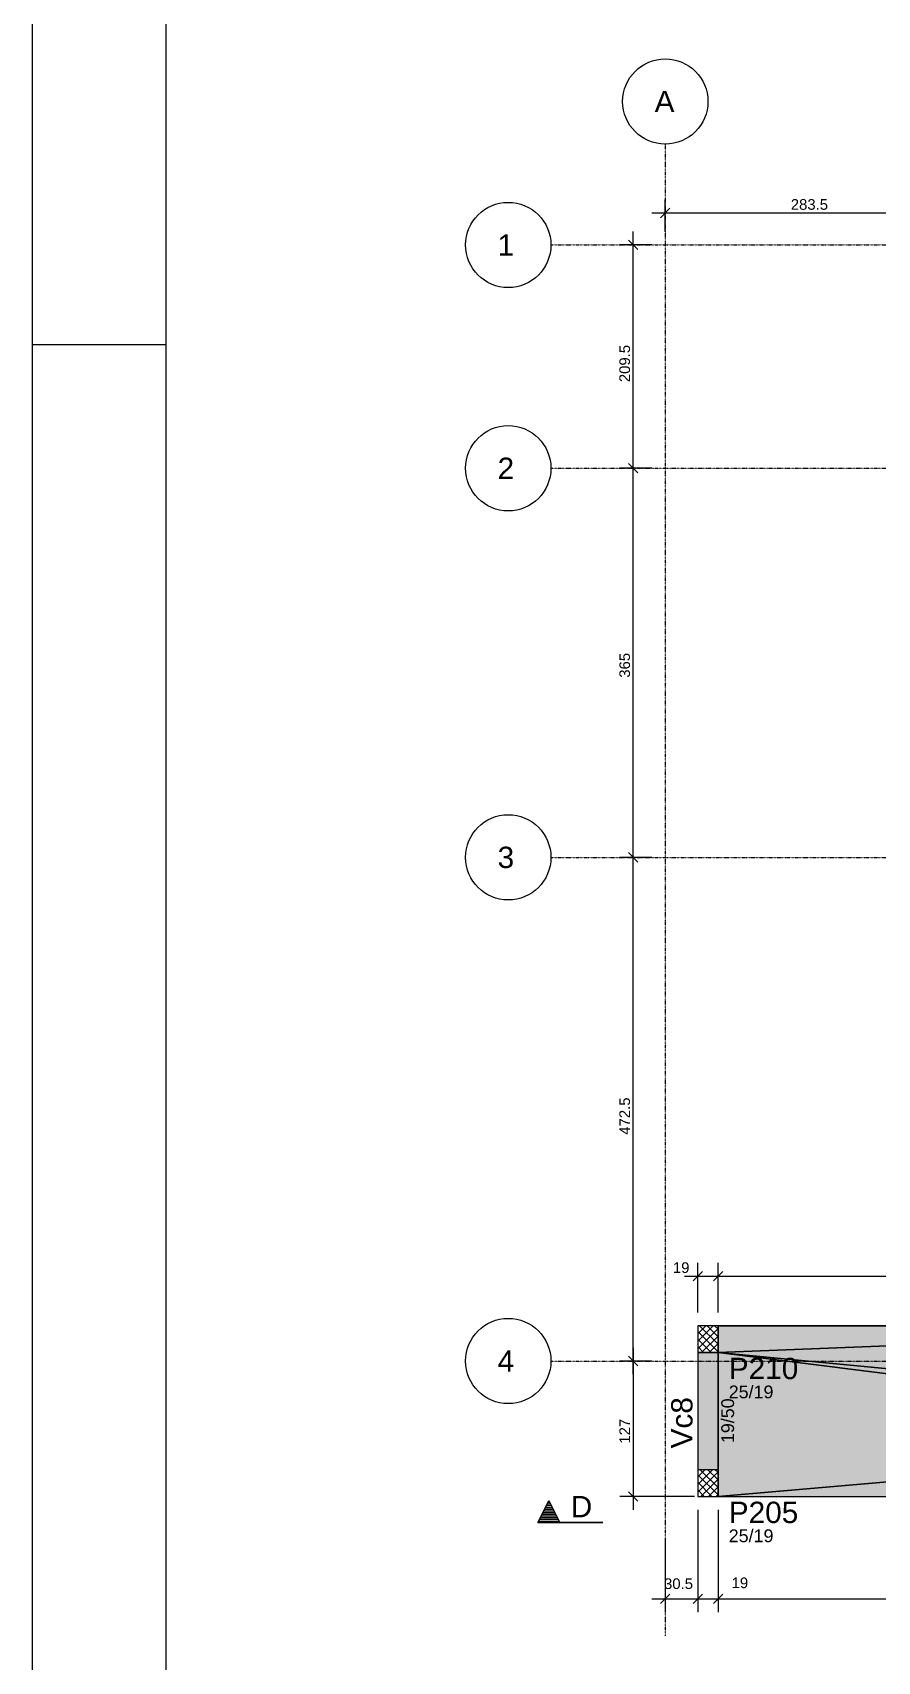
# Model space of a CAD drawing. Extents: x 37185 to 43130, y -8131 to -3926.
# Drawn here: x 37185 to 37977, y -6397 to -4869 of the extents above; entities that cross this region are included whole.
import ezdxf

# ---------------------------------------------------------------- set-up
doc = ezdxf.new("R2010")
doc.units = 0
doc.header["$MEASUREMENT"] = 0
doc.linetypes.add('ESTILO_TQS_0004', pattern=[1.12, 0.5, -0.2, 0.01, -0.2, 0.01, -0.2])
doc.layers.add('00VIEWPORT', color=255, linetype='CONTINUOUS', plot=False)
for name, color, linetype in [('21', 5, 'CONTINUOUS'), ('37', 4, 'CONTINUOUS'), ('40', 240, 'CONTINUOUS'), ('42', 3, 'CONTINUOUS'), ('43', 3, 'CONTINUOUS'), ('45', 2, 'CONTINUOUS'), ('46', 2, 'CONTINUOUS'), ('50', 5, 'CONTINUOUS'), ('51', 5, 'CONTINUOUS'), ('59', 183, 'CONTINUOUS'), ('70', 160, 'CONTINUOUS'), ('75', 9, 'CONTINUOUS'), ('79', 12, 'CONTINUOUS'), ('80', 6, 'CONTINUOUS'), ('82', 252, 'CONTINUOUS')]:
    doc.layers.add(name, color=color, linetype=linetype)
doc.styles.add('TQS_ARIAL', font='arial.ttf')

# ---------------------------------------------------------------- blocks, each defined once
blk = doc.blocks.new('FOLHA A0 VIEWP')
at = {"layer": '00VIEWPORT', "linetype": 'Continuous'}
for p, q in [((37184.5, -8131.3), (37184.5, -3926.3)), ((37309.5, -3976.3), (37309.5, -8081.3)), ((37184.5, -5161.3), (37309.5, -5161.3))]:
    blk.add_line(p, q, dxfattribs=at)

msp = doc.modelspace()

# ---------------------------------------------------------------- linework, layer by layer
at = {"layer": '37', "linetype": 'Continuous'}
for points in [[(37808.5, -6106.8), (37808.5, -6216.8)], [(37827.5, -6216.8), (37827.5, -6106.8)]]:
    msp.add_lwpolyline(points, dxfattribs=at)
at = {"layer": '40', "linetype": 'Continuous'}
for p, q in [((37808.5, -6096.2), (37822.9, -6081.8)), ((37808.5, -6089.2), (37815.9, -6081.8)), ((37808.5, -6082.1), (37808.8, -6081.8)), ((37810.1, -6081.8), (37827.5, -6099.1)), ((37817.2, -6081.8), (37827.5, -6092)), ((37824.3, -6081.8), (37827.5, -6085)), ((37808.5, -6103.3), (37827.5, -6084.3)), ((37808.5, -6087.2), (37827.5, -6106.2)), ((37808.5, -6094.3), (37821, -6106.8)), ((37812.1, -6106.8), (37827.5, -6091.4)), ((37808.5, -6101.3), (37813.9, -6106.8)), ((37819.2, -6106.8), (37827.5, -6098.5)), ((37826.2, -6106.8), (37827.5, -6105.5)), ((37808.5, -6230.6), (37822.3, -6216.8)), ((37808.5, -6223.5), (37815.2, -6216.8)), ((37808.5, -6237.7), (37827.5, -6218.7)), ((37810.8, -6216.8), (37827.5, -6233.5)), ((37817.9, -6216.8), (37827.5, -6226.4)), ((37824.9, -6216.8), (37827.5, -6219.3)), ((37808.5, -6221.5), (37827.5, -6240.5)), ((37808.5, -6228.6), (37821.7, -6241.8)), ((37811.4, -6241.8), (37827.5, -6225.7)), ((37818.5, -6241.8), (37827.5, -6232.8)), ((37808.5, -6235.7), (37814.6, -6241.8)), ((37825.6, -6241.8), (37827.5, -6239.9))]:
    msp.add_line(p, q, dxfattribs=at)
for points in [[(37808.5, -6081.8), (37808.5, -6106.8), (37827.5, -6106.8), (37827.5, -6081.8), (37808.5, -6081.8)], [(37808.5, -6216.8), (37808.5, -6241.8), (37827.5, -6241.8), (37827.5, -6216.8), (37808.5, -6216.8)]]:
    msp.add_lwpolyline(points, dxfattribs=at)
at = {"layer": '50', "linetype": 'Continuous'}
for centre in [(37778, -4933.2), (37630.7, -5067.8), (37630.7, -5277.3), (37630.7, -5642.3), (37630.7, -6114.8)]:
    msp.add_circle(centre, 40, dxfattribs=at)
at = {"layer": '59', "linetype": 'Continuous'}
for points in [[(37827.5, -6106.8), (38463.5, -6167.8), (38463.5, -6081.8), (37827.5, -6106.8)], [(37827.5, -6106.8), (38463.5, -6081.8), (37827.5, -6081.8), (37827.5, -6106.8)], [(37808.5, -6216.7), (37827.5, -6216.7), (37827.5, -6106.9), (37808.5, -6106.9), (37808.5, -6216.7)], [(37827.5, -6106.8), (37827.5, -6216.8), (37827.5, -6241.8), (37827.5, -6106.8)], [(37827.5, -6106.8), (37827.5, -6241.8), (38463.5, -6186.8), (37827.5, -6106.8)], [(37827.5, -6106.8), (38463.5, -6186.8), (38463.5, -6167.8), (37827.5, -6106.8)], [(39197.5, -6241.8), (38463.5, -6186.8), (37827.5, -6241.8), (39197.5, -6241.8)]]:
    msp.add_lwpolyline(points, dxfattribs=at)
for points in [[(37827.5, -6106.8), (38463.5, -6167.8), (38463.5, -6081.8)], [(37827.5, -6106.8), (38463.5, -6081.8), (37827.5, -6106.8)], [(37827.5, -6106.8), (38463.5, -6081.8), (37827.5, -6081.8)], [(37827.5, -6106.8), (37827.5, -6081.8), (37827.5, -6106.8)], [(37808.5, -6216.7), (37827.5, -6216.7), (37827.5, -6106.9)], [(37808.5, -6216.7), (37827.5, -6106.9), (37808.5, -6106.9)], [(37808.5, -6216.7), (37808.5, -6106.9), (37808.5, -6216.7)], [(37827.5, -6106.8), (37827.5, -6216.8), (37827.5, -6241.8)], [(37827.5, -6106.8), (37827.5, -6241.8), (37827.5, -6106.8)], [(37827.5, -6106.8), (37827.5, -6241.8), (38463.5, -6186.8)], [(37827.5, -6106.8), (38463.5, -6186.8), (37827.5, -6106.8)], [(37827.5, -6106.8), (38463.5, -6186.8), (38463.5, -6167.8)], [(37827.5, -6106.8), (38463.5, -6167.8), (37827.5, -6106.8)], [(39197.5, -6241.8), (38463.5, -6186.8), (37827.5, -6241.8)], [(39197.5, -6241.8), (37827.5, -6241.8), (39197.5, -6241.8)]]:
    msp.add_solid(points, dxfattribs=at)
at = {"layer": '70', "linetype": 'ESTILO_TQS_0004'}
for p, q in [((37778, -4973.2), (37778, -6372.6)), ((37670.7, -5067.8), (39419.5, -5067.8)), ((37670.7, -5277.3), (39419.5, -5277.3)), ((37670.7, -5642.3), (39419.5, -5642.3)), ((37670.7, -6114.8), (39419.5, -6114.8))]:
    msp.add_line(p, q, dxfattribs=at)
at = {"layer": '75', "linetype": 'Continuous'}
for p, q in [((37778, -5055.3), (37778, -5025.3)), ((37765.5, -5037.8), (38074, -5037.8)), ((37773.6, -5042.2), (37782.4, -5033.4)), ((37747.9, -5289.8), (37747.9, -5055.3)), ((37765.5, -5067.8), (37735.4, -5067.8)), ((37752.3, -5072.2), (37743.5, -5063.4)), ((37778, -5067.8), (37778, -5067.8)), ((37778, -5067.8), (37778, -5067.8)), ((37747.9, -5654.8), (37747.9, -5264.8)), ((37765.5, -5277.3), (37735.4, -5277.3)), ((37765.5, -5277.3), (37735.4, -5277.3)), ((37752.3, -5281.7), (37743.5, -5272.9)), ((37752.3, -5281.7), (37743.5, -5272.9)), ((37778, -5277.3), (37778, -5277.3)), ((37778, -5277.3), (37778, -5277.3)), ((37752.3, -5646.7), (37743.5, -5637.9)), ((37752.3, -5646.7), (37743.5, -5637.9)), ((37747.9, -6127.3), (37747.9, -5629.8)), ((37765.5, -5642.3), (37735.4, -5642.3)), ((37765.5, -5642.3), (37735.4, -5642.3)), ((37778, -5642.3), (37778, -5642.3)), ((37778, -5642.3), (37778, -5642.3)), ((37796, -6035.2), (37840, -6035.2)), ((37804.1, -6039.6), (37812.9, -6030.7)), ((37808.5, -6069.3), (37808.5, -6022.7)), ((37815, -6035.2), (38476, -6035.2)), ((37823.1, -6039.6), (37831.9, -6030.7)), ((37823.1, -6039.6), (37831.9, -6030.7)), ((37827.5, -6069.3), (37827.5, -6022.7)), ((37827.5, -6069.3), (37827.5, -6022.7)), ((37808.5, -6081.8), (37808.5, -6081.8)), ((37827.5, -6081.8), (37827.5, -6081.8)), ((37827.5, -6081.8), (37827.5, -6081.8)), ((37752.3, -6119.2), (37743.5, -6110.4)), ((37743.5, -6110.4), (37752.3, -6119.2)), ((37747.9, -6102.3), (37747.9, -6254.3)), ((37765.5, -6114.8), (37735.4, -6114.8)), ((37753, -6114.8), (37735.4, -6114.8)), ((37765.5, -6114.8), (37765.5, -6114.8)), ((37778, -6114.8), (37778, -6114.8)), ((37658.5, -6266.4), (37668.9, -6245.7)), ((37658.7, -6266.4), (37668.9, -6245.9)), ((37667.4, -6248.9), (37670.4, -6248.9)), ((37668.2, -6247.3), (37669.6, -6247.3)), ((37668.9, -6245.7), (37679.2, -6266.4)), ((37668.9, -6245.9), (37679.1, -6266.4)), ((37805.5, -6241.8), (37735.4, -6241.8)), ((37743.5, -6237.4), (37752.3, -6246.2)), ((37808.5, -6241.8), (37808.5, -6241.8)), ((37818, -6241.8), (37818, -6241.8)), ((37827.5, -6241.8), (37827.5, -6241.8)), ((37827.5, -6241.8), (37827.5, -6241.8)), ((37659.4, -6264.9), (37678.4, -6264.9)), ((37660.2, -6263.3), (37677.6, -6263.3)), ((37661, -6261.7), (37676.8, -6261.7)), ((37661.8, -6260.1), (37676, -6260.1)), ((37662.6, -6258.5), (37675.2, -6258.5)), ((37663.4, -6256.9), (37674.4, -6256.9)), ((37664.2, -6255.3), (37673.6, -6255.3)), ((37665, -6253.7), (37672.8, -6253.7)), ((37665.8, -6252.1), (37672, -6252.1)), ((37666.6, -6250.5), (37671.2, -6250.5)), ((37808.5, -6254.3), (37808.5, -6350.5)), ((37808.5, -6254.3), (37808.5, -6254.3)), ((37827.5, -6254.3), (37827.5, -6350.5)), ((37827.5, -6254.3), (37827.5, -6350.5)), ((37719.3, -6266.4), (37658.5, -6266.4)), ((37658.7, -6266.4), (37719.3, -6266.4)), ((37778, -6269.8), (37778, -6269.8)), ((37808.5, -6266.8), (37808.5, -6350.5)), ((37778, -6282.3), (37778, -6350.5)), ((37765.5, -6338), (37821, -6338)), ((37773.6, -6342.4), (37782.4, -6333.5)), ((37796, -6338), (37840, -6338)), ((37804.1, -6342.4), (37812.9, -6333.5)), ((37804.1, -6342.4), (37812.9, -6333.5)), ((37815, -6338), (39210, -6338)), ((37823.1, -6342.4), (37831.9, -6333.5)), ((37823.1, -6342.4), (37831.9, -6333.5))]:
    msp.add_line(p, q, dxfattribs=at)
at = {"layer": '79', "linetype": 'Continuous'}
msp.add_lwpolyline([(37658.7, -6266.4), (37668.9, -6245.9), (37679.1, -6266.4), (37658.7, -6266.4)], dxfattribs=at)
at = {"layer": '80', "linetype": 'Continuous'}
for p, q in [((37827.5, -6081.8), (38463.5, -6081.8)), ((37827.5, -6241.8), (39197.5, -6241.8))]:
    msp.add_line(p, q, dxfattribs=at)
at = {"layer": '82', "linetype": 'Continuous'}
for p, q in [((37818, -6094.3), (37818, -6094.3)), ((37818, -6229.3), (37818, -6229.3))]:
    msp.add_line(p, q, dxfattribs=at)

# ---------------------------------------------------------------- block references
at = {"layer": '21'}
msp.add_blockref('FOLHA A0 VIEWP', (0, 0), dxfattribs=at)
msp.add_blockref('FOLHA A0 VIEWP', (0, 0), dxfattribs=at)

# ---------------------------------------------------------------- texts
at = {"layer": '42', "linetype": 'Continuous', "style": 'TQS_ARIAL'}
msp.add_text('Vc8', height=20, rotation=90, dxfattribs=at).set_placement((37803.5, -6196.8))
at = {"layer": '43', "linetype": 'Continuous', "style": 'TQS_ARIAL'}
for s, p in [('P210', (37837.5, -6131.8)), ('P205', (37837.5, -6266.8))]:
    msp.add_text(s, height=20, dxfattribs=at).set_placement(p)
at = {"layer": '45', "linetype": 'Continuous', "style": 'TQS_ARIAL'}
msp.add_text('19/50', height=12, rotation=90, dxfattribs=at).set_placement((37842.5, -6191.8))
at = {"layer": '46', "linetype": 'Continuous', "style": 'TQS_ARIAL'}
for p in [(37837.5, -6149.8), (37837.5, -6284.8)]:
    msp.add_text('25/19', height=12, dxfattribs=at).set_placement(p)
at = {"layer": '51', "linetype": 'Continuous', "style": 'TQS_ARIAL'}
for s, p in [('A', (37768, -4943.2)), ('1', (37620.7, -5077.8)), ('2', (37620.7, -5287.3)), ('3', (37620.7, -5652.3)), ('4', (37620.7, -6124.8))]:
    msp.add_text(s, height=20, dxfattribs=at).set_placement(p)
at = {"layer": '75', "linetype": 'Continuous', "style": 'TQS_ARIAL'}
for s, height, p in [('283.5', 10, (37895.7, -5034.8)), ('19', 10, (37785.1, -6032.2)), ('D', 20, (37689.3, -6261.4)), ('30.5', 10, (37776.8, -6328.7)), ('19', 10, (37840.2, -6327.9))]:
    msp.add_text(s, height=height, dxfattribs=at).set_placement(p)
for s, p in [('209.5', (37744.9, -5196.5)), ('365', (37744.9, -5473.8)), ('472.5', (37744.9, -5902.5)), ('127', (37744.9, -6192.3))]:
    msp.add_text(s, height=10, rotation=90, dxfattribs=at).set_placement(p)

doc.saveas('drawing.dxf')
